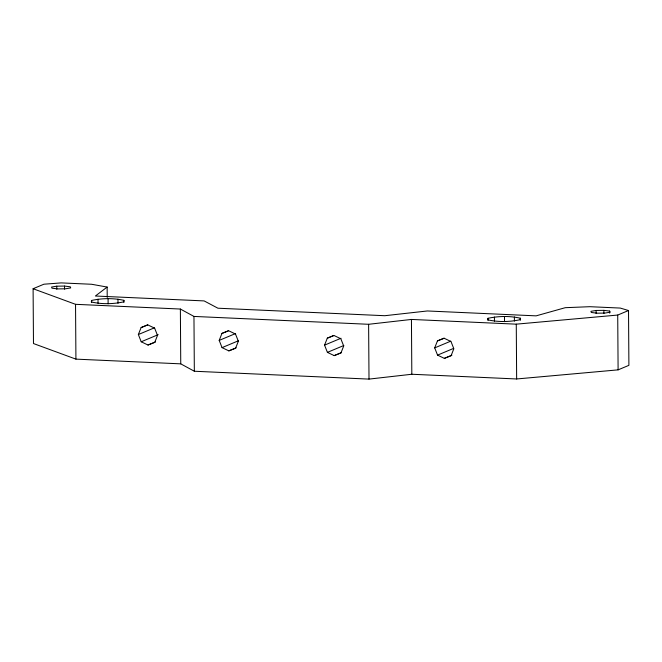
<?xml version="1.0" encoding="UTF-8"?>
<svg xmlns="http://www.w3.org/2000/svg" width="662" height="662" viewBox="0 0 662 662"><rect width="100%" height="100%" fill="white"/><g stroke="black" fill="none" stroke-linecap="round" stroke-linejoin="round"><path stroke-width="0.99" d="M91.613 300.44L91.323 301.98C101.882 304.355 113.07 304.148 123.637 301.889L123.918 300.349C113.359 297.974 102.171 298.181 91.613 300.44L91.621 302.501M488.026 318.29L487.745 319.829C498.296 322.204 509.483 321.997 520.051 319.729L520.332 318.199C509.773 315.815 498.585 316.031 488.026 318.29L488.035 320.35M141.114 327.566L147.858 324.926L154.651 328.178L157.498 335.411L154.751 342.386L147.998 345.026L141.213 341.774L138.358 334.542L141.114 327.566L147.725 324.794M221.952 333.416L228.704 330.777L235.49 334.029L238.345 341.253L235.589 348.237L228.845 350.877L222.051 347.624L219.196 340.392L221.952 333.416L228.34 330.743M327.309 338.158L334.053 335.518L340.847 338.77L343.702 346.003L340.947 352.978L334.194 355.618L327.409 352.366L324.554 345.134L327.309 338.158L333.698 335.485M437.45 340.905L444.194 338.265L450.988 341.518L453.834 348.75L451.087 355.726L444.334 358.365L437.549 355.122L434.694 347.889L437.45 340.905L444.061 338.141M107.145 287.06L95.386 296.013L204.119 300.912L217.93 308.211L384.804 315.716L427.379 310.966L536.121 315.857L565.274 307.689L589.842 306.696L620.294 308.07L628.519 310.528L628.9 365.341L618.101 369.859L516.65 378.97L411.822 374.253L369.007 379.103L194.338 371.241L180.751 363.852L75.923 359.127L33.481 343.545L33.1 288.731L43.899 284.213L61.169 282.897L91.621 284.263L107.145 287.06L107.211 297.404M138.358 334.542L154.42 327.822M141.213 341.774L158.218 334.658M147.998 345.026L155.562 341.857M434.694 347.889L450.756 341.162M437.549 355.122L453.611 348.394M444.334 358.365L451.898 355.204M33.1 288.731L75.542 304.321L180.37 309.038L193.958 316.428L368.618 324.289L411.441 319.44L516.269 324.165L617.72 315.054L628.519 310.528M219.196 340.392L235.622 333.524M222.051 347.624L238.477 340.756M228.845 350.877L236.144 347.823M324.554 345.134L340.98 338.265M327.409 352.366L343.835 345.498M334.194 355.618L341.493 352.565M56.758 286.183L51.553 287.06L51.95 288.193L57.726 288.913L65.488 288.798L70.702 287.92L70.296 286.787L64.52 286.067L56.758 286.183L56.783 289.286M596.123 310.461L590.918 311.339L591.323 312.472L597.091 313.192L604.861 313.085L610.066 312.207L609.661 311.074L603.893 310.354L596.123 310.461L596.148 313.565M617.72 315.054L618.101 369.859M609.661 311.074L609.677 313.143M603.893 310.354L603.909 313.457M520.332 318.199L520.349 320.259M516.269 324.165L516.65 378.97M514.391 316.974L514.415 321.095M504.494 316.527L504.527 321.682M494.423 317.032L494.448 321.153M411.441 319.44L411.822 374.253M368.618 324.289L369.007 379.103M193.958 316.428L194.338 371.241M180.37 309.038L180.751 363.852M123.918 300.349L123.935 302.41M117.977 299.125L118.001 303.254M108.08 298.678L108.113 303.833M98.009 299.183L98.034 303.312M75.542 304.321L75.923 359.127M64.52 286.067L64.545 289.17"/></g></svg>
